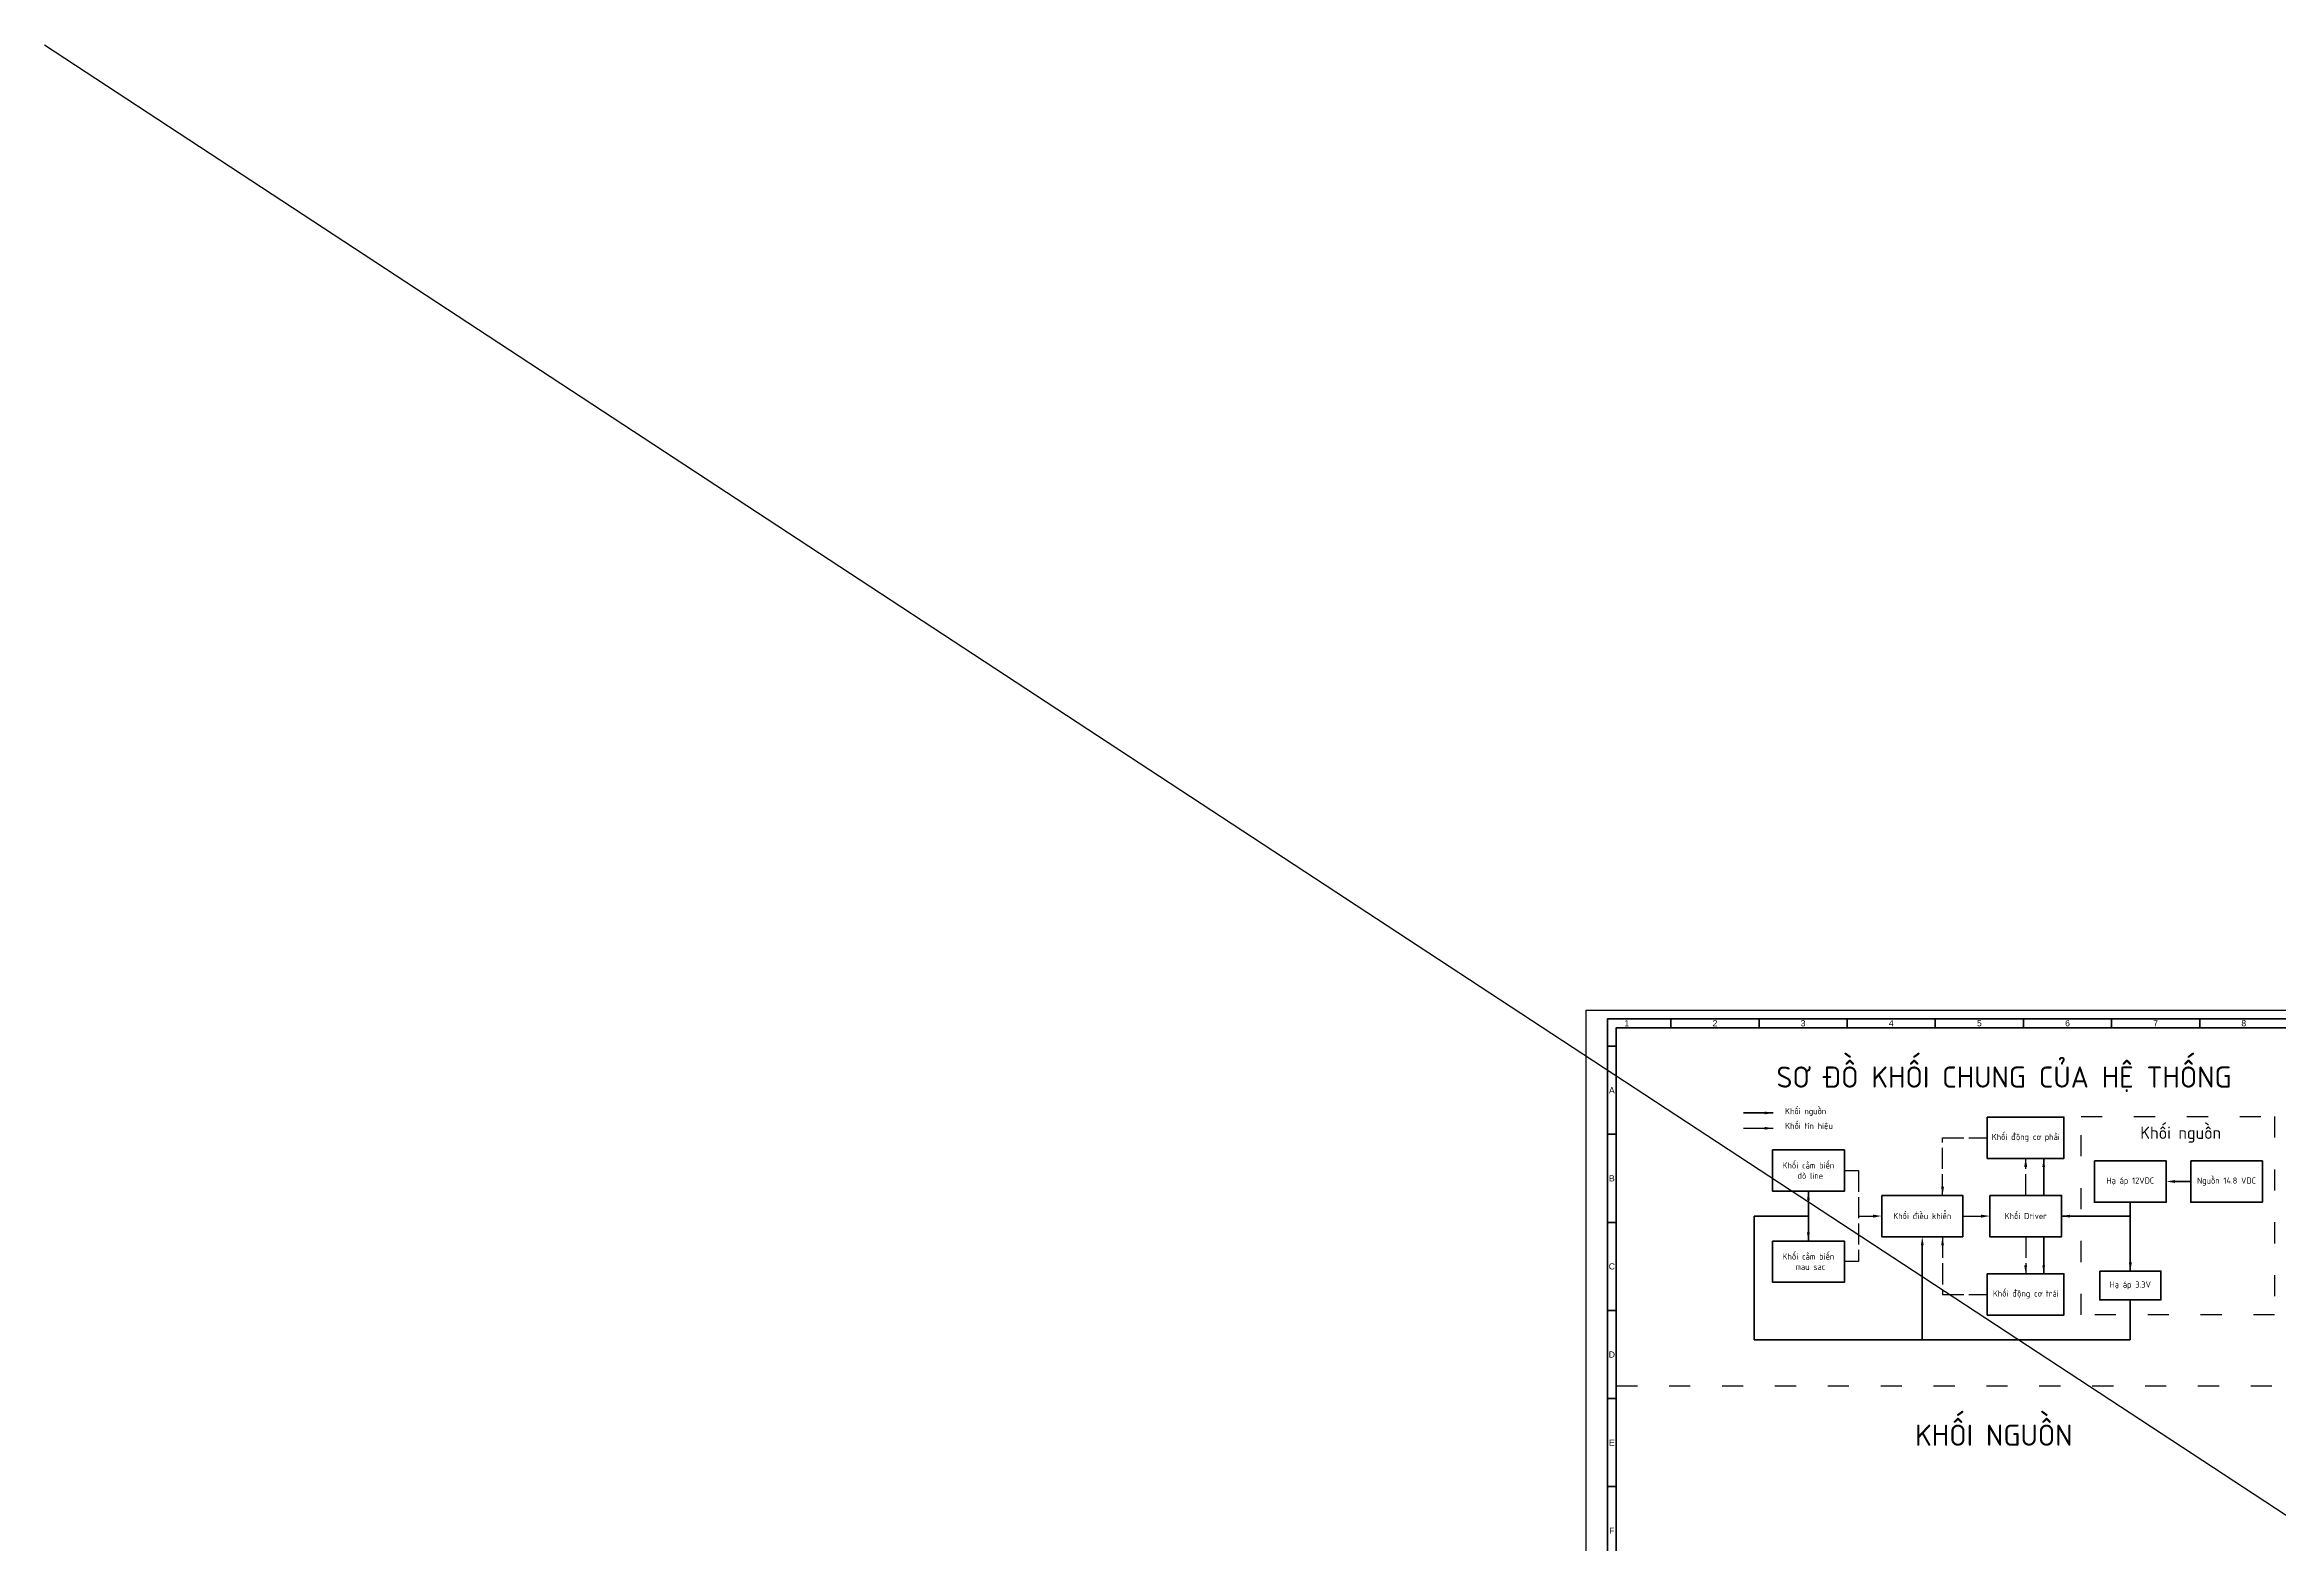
# Model space of a CAD drawing. Extents: x -73 to 5488, y -2262 to 3535.
# Drawn here: x 2685 to 3952, y -1217 to -366 of the extents above; entities that cross this region are included whole.
import ezdxf

# ---------------------------------------------------------------- set-up
doc = ezdxf.new("R2010")
doc.units = 0
doc.linetypes.add('ACAD_ISO02W100', pattern=[15, 12, -3])
doc.linetypes.add('ACAD_ISO03W100', pattern=[30, 12, -18])
for name, color, linetype, lineweight in [('Khung_ten', 7, 'Continuous', 70), ('Lien dam 05', 2, 'Continuous', 50), ('Net dut025', 150, 'ACAD_ISO03W100', 25), ('Truc Tam025', 210, 'ACAD_ISO02W100', 25)]:
    doc.layers.add(name, color=color, linetype=linetype, lineweight=lineweight)
doc.layers.add('SYMS', color=7, linetype='Continuous')
doc.styles.add('3 ITALIC', font='tcvn+7284-2003i.ttf', dxfattribs={"height": 2.5})
doc.styles.add('Annotative', font='arial.ttf')

msp = doc.modelspace()

# ---------------------------------------------------------------- linework, layer by layer
msp.add_line((3749.8, -1070.3), (3749.8, -1047.4))
msp.add_lwpolyline([(3559.2, -1754.8), (3559.2, -913.8), (4748.2, -913.8), (4748.2, -1754.8), (3559.2, -1754.8)], close=True)
at = {"layer": 'Khung_ten'}
for p, q in [((3607.2, -923.8), (3607.2, -918.8)), ((3657.2, -923.8), (3657.2, -918.8)), ((3707.2, -923.8), (3707.2, -918.8)), ((3757.2, -923.8), (3757.2, -918.8)), ((3807.2, -923.8), (3807.2, -918.8)), ((3857.2, -923.8), (3857.2, -918.8)), ((3907.2, -923.8), (3907.2, -918.8)), ((3576.2, -934.3), (3571.2, -934.3)), ((3576.2, -984.3), (3571.2, -984.3)), ((3576.2, -1034.3), (3571.2, -1034.3)), ((3576.2, -1084.3), (3571.2, -1084.3)), ((3576.2, -1134.3), (3571.2, -1134.3)), ((3576.2, -1184.3), (3571.2, -1184.3))]:
    msp.add_line(p, q, dxfattribs=at)
for points in [[(3571.2, -1749.8), (4743.2, -1749.8), (4743.2, -918.8), (3571.2, -918.8)], [(3576.2, -1744.8), (4738.2, -1744.8), (4738.2, -923.8), (3576.2, -923.8)]]:
    msp.add_lwpolyline(points, close=True, dxfattribs=at)
at = {"layer": 'Lien dam 05'}
for p, q in [((3648.3, -972.2), (3665.2, -972.2)), ((3818.7, -1019), (3818.7, -998)), ((3893.1, -1011.1), (3902.1, -1011.1)), ((3685.2, -1044.9), (3685.2, -1016.6)), ((3867.8, -1061.9), (3867.8, -1022.9)), ((3654.5, -1101), (3654.5, -1030.7)), ((3654.5, -1030.7), (3685.2, -1030.7)), ((3867.8, -1030.7), (3828.8, -1030.7)), ((3749.8, -1047.4), (3749.8, -1101)), ((3818.7, -1042.5), (3818.7, -1063.5)), ((3867.8, -1078.3), (3867.8, -1101)), ((3700.4, -1101), (3654.5, -1101)), ((3867.8, -1101), (3700.4, -1101))]:
    msp.add_line(p, q, dxfattribs=at)
for points in [[(3786.7, -974.5), (3830.2, -974.5), (3830.2, -998), (3786.7, -998)], [(3664.9, -993.2), (3705.6, -993.2), (3705.6, -1016.6), (3664.9, -1016.6)], [(3847.5, -999.4), (3888.2, -999.4), (3888.2, -1022.9), (3847.5, -1022.9)], [(3902.1, -999.4), (3942.8, -999.4), (3942.8, -1022.9), (3902.1, -1022.9)], [(3726.8, -1019), (3772.8, -1019), (3772.8, -1042.5), (3726.8, -1042.5)], [(3788.1, -1019), (3828.8, -1019), (3828.8, -1042.5), (3788.1, -1042.5)], [(3664.9, -1044.9), (3705.6, -1044.9), (3705.6, -1068.3), (3664.9, -1068.3)], [(3786.7, -1063.5), (3830.2, -1063.5), (3830.2, -1086.9), (3786.7, -1086.9)], [(3850.5, -1061.9), (3885.2, -1061.9), (3885.2, -1078.3), (3850.5, -1078.3)]]:
    msp.add_lwpolyline(points, close=True, dxfattribs=at)
for points in [[(3660.3, -971.4), (3665.2, -972.2), (3660.3, -973)], [(3660.3, -980.1), (3665.2, -980.9), (3660.3, -981.7)], [(3809.3, -1002.9), (3808.5, -998), (3807.6, -1002.9)], [(3819.5, -1002.9), (3818.7, -998), (3817.9, -1002.9)], [(3762.1, -1014.1), (3761.3, -1019), (3760.5, -1014.1)], [(3893.1, -1010.3), (3888.2, -1011.1), (3893.1, -1011.9)], [(3684.4, -1021.5), (3685.2, -1016.6), (3686, -1021.5)], [(3721.9, -1029.9), (3726.8, -1030.7), (3721.9, -1031.6)], [(3783.2, -1029.9), (3788.1, -1030.7), (3783.2, -1031.6)], [(3833.7, -1029.9), (3828.8, -1030.7), (3833.7, -1031.6)], [(3686, -1040), (3685.2, -1044.9), (3684.4, -1040)], [(3750.6, -1047.4), (3749.8, -1042.5), (3749, -1047.4)], [(3762.1, -1047.4), (3761.3, -1042.5), (3760.5, -1047.4)], [(3809.3, -1058.6), (3808.5, -1063.5), (3807.6, -1058.6)], [(3819.5, -1058.6), (3818.7, -1063.5), (3817.9, -1058.6)], [(3868.7, -1057), (3867.8, -1061.9), (3867, -1057)]]:
    msp.add_solid(points, dxfattribs=at)
at = {"layer": 'Net dut025'}
msp.add_line((3576.2, -1127.1), (4738.2, -1127.1), dxfattribs=at)
msp.add_lwpolyline([(3839.9, -974.2), (3949.7, -974.2), (3949.7, -1086.8), (3839.9, -1086.8)], close=True, dxfattribs=at)
at = {"layer": 'SYMS'}
msp.add_line((2684.6, -365.9), (5488, -2206), dxfattribs=at)
at = {"layer": 'Truc Tam025'}
for p, q in [((3648.3, -980.9), (3665.2, -980.9)), ((3761.3, -1019), (3761.3, -986.3)), ((3761.3, -986.3), (3786.7, -986.3)), ((3808.5, -1019), (3808.5, -998)), ((3705.6, -1004.9), (3713.6, -1004.9)), ((3713.6, -1004.9), (3713.6, -1056.6)), ((3713.6, -1030.7), (3721.9, -1030.7)), ((3772.8, -1030.7), (3788.1, -1030.7)), ((3761.3, -1042.5), (3761.3, -1075.2)), ((3808.5, -1042.5), (3808.5, -1063.5)), ((3713.6, -1056.6), (3705.6, -1056.6)), ((3761.3, -1075.2), (3786.7, -1075.2))]:
    msp.add_line(p, q, dxfattribs=at)

# ---------------------------------------------------------------- texts
at = {"layer": 'Khung_ten', "char_height": 3.5, "attachment_point": 5, "style": 'Annotative'}
for s, insert, width in [('1', (3582.2, -921.3), 50), ('1', (3582.2, -921.3), 50), ('2', (3632.2, -921.3), 50), ('2', (3632.2, -921.3), 50), ('3', (3682.2, -921.3), 50), ('3', (3682.2, -921.3), 50), ('4', (3732.2, -921.3), 50), ('4', (3732.2, -921.3), 50), ('5', (3782.2, -921.3), 50), ('5', (3782.2, -921.3), 50), ('6', (3832.2, -921.3), 50), ('6', (3832.2, -921.3), 50), ('7', (3882.2, -921.3), 50), ('7', (3882.2, -921.3), 50), ('8', (3932.2, -921.3), 50), ('8', (3932.2, -921.3), 50), ('A', (3573.7, -959.3), 5), ('B', (3573.7, -1009.3), 5), ('C', (3573.7, -1059.3), 5), ('D', (3573.7, -1109.3), 5), ('E', (3573.7, -1159.3), 5), ('F', (3573.7, -1209.3), 5)]:
    msp.add_mtext(s, dxfattribs=dict(at, insert=insert, width=width))
at = {"layer": 'Lien dam 05', "char_height": 12, "attachment_point": 5, "style": '3 ITALIC'}
for s, width, insert in [('SƠ ĐỒ KHỐI CHUNG CỦA HỆ THỐNG', 331.824, (3796.2, -953.1)), ('KHỐI NGUỒN', 340.313, (3790.4, -1155.1))]:
    msp.add_mtext_dynamic_manual_height_columns(s, width=width, gutter_width=24.5, heights=[0], dxfattribs=dict(at, insert=insert))
at = {"layer": 'Lien dam 05', "attachment_point": 5, "style": 'Annotative'}
for s, insert, char_height, width in [('\\pxqc;{\\fTCVN 7284|b0|i0|c0|p34;Khối nguồn}', (3683.6, -971.7), 3.5, 40.737), ('\\pxqc;{\\fTCVN 7284|b0|i0|c0|p34;Khối tín hiệu}', (3685.5, -979.9), 3.5, 40.737), ('\\pxqc;{\\fTCVN 7284|b0|i0|c0|p34;Khối động cơ phải}', (3808.5, -986.3), 3.5, 40.737), ('\\pxqc;{\\fTCVN 7284|b0|i0|c0|p34;Khối nguồn}', (3896.4, -984.5), 7, 58.278), ('\\pxqc;{\\fTCVN 7284|b0|i0|c0|p34;Khối cảm biến\\P dò line}', (3685.2, -1004.9), 3.5, 40.737), ('\\pxqc;{\\fTCVN 7284|b0|i0|c0|p34;Hạ áp 12VDC}', (3867.8, -1011.1), 3.5, 40.737), ('\\pxqc;{\\fTCVN 7284|b0|i0|c0|p34;Nguồn 14.8 VDC}', (3922.4, -1011.1), 3.5, 40.737), ('\\pxqc;{\\fTCVN 7284|b0|i0|c0|p34;Khối điều khiển}', (3749.8, -1030.7), 3.5, 46.002), ('\\pxqc;{\\fTCVN 7284|b0|i0|c0|p34;Khối Driver}', (3808.5, -1030.7), 3.5, 40.737), ('\\pxqc;{\\fTCVN 7284|b0|i0|c0|p34;Khối cảm biến\\P mau sac}', (3685.2, -1056.6), 3.5, 40.737), ('\\pxqc;{\\fTCVN 7284|b0|i0|c0|p34;Khối động cơ trái}', (3808.5, -1075.2), 3.5, 40.737), ('\\pxqc;{\\fTCVN 7284|b0|i0|c0|p34;Hạ áp 3.3V}', (3867.8, -1070.1), 3.5, 34.664)]:
    msp.add_mtext(s, dxfattribs=dict(at, insert=insert, char_height=char_height, width=width))

doc.saveas('drawing.dxf')
